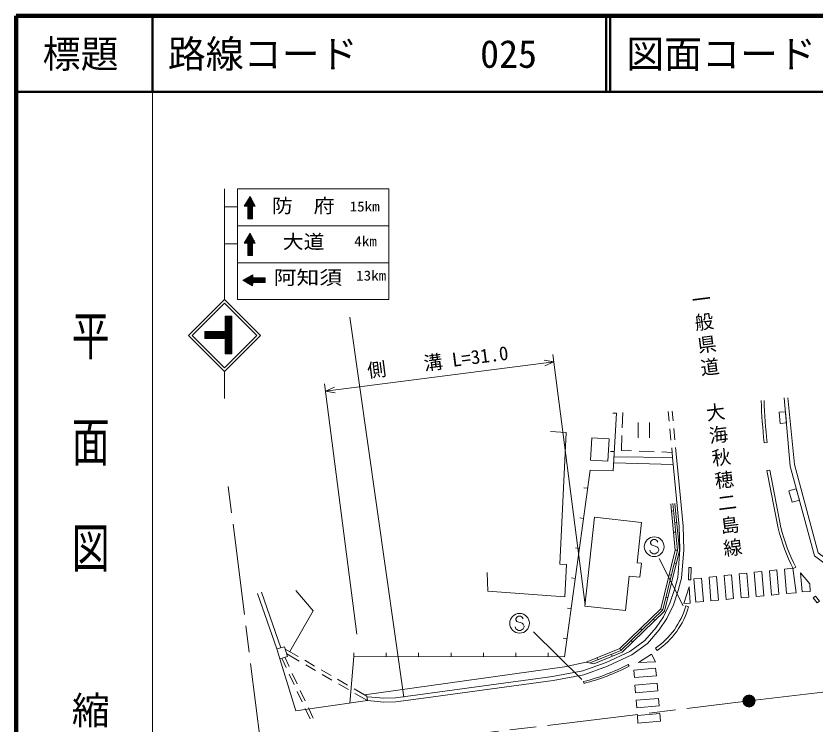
# Model space of a CAD drawing. Units: millimetres, scale not verified. Extents: x 40000 to 680000, y 20000 to 380000.
# Drawn here: x 40000 to 145386, y 286683 to 380000 of the extents above; entities that cross this region are included whole.
import ezdxf
from ezdxf.enums import TextEntityAlignment as Align

# ---------------------------------------------------------------- set-up
doc = ezdxf.new("R2010")
doc.units = ezdxf.units.MM
doc.header["$LTSCALE"] = 1000
doc.linetypes.add('CHAIN', pattern=[18.5, 12, -1.5, 3.5, -1.5])
for name, color, linetype, lineweight in [('M-BGD', 7, 'Continuous', 13), ('M-BMK', 2, 'CHAIN', 13), ('M-BMK-SRVR', 3, 'Continuous', 13), ('M-STR-HTXT', 7, 'Continuous', 13), ('M-STR-STRC', 7, 'Continuous', 13), ('M-TTL', 2, 'Continuous', 140), ('M-TTL-BAND', 7, 'Continuous', 13), ('M-TTL-LINE', 7, 'Continuous', 50)]:
    doc.layers.add(name, color=color, linetype=linetype, lineweight=lineweight)
doc.layers.add('M-BGD-HTXT', color=7, linetype='Continuous')
doc.layers.add('M-TTL-TXT', color=7, linetype='Continuous')
doc.styles.add('@ＭＳ ゴシック', font='')
doc.styles.add('ＭＳ ゴシック', font='')
doc.styles.get('@ＭＳ ゴシック').set_extended_font_data('@MS Gothic')
doc.styles.get('ＭＳ ゴシック').set_extended_font_data('MS Gothic')

msp = doc.modelspace()

# ---------------------------------------------------------------- linework, layer by layer
at = {"layer": 'M-BGD'}
for p, q in [((126049, 326579), (125927, 327871)), ((126566, 326627), (126445, 327920)), ((119100, 327636), (118601, 327664)), ((119949, 327722), (119867, 325726)), ((121966, 326419), (121966, 324419)), ((123466, 326419), (123466, 324419)), ((112493, 325119), (110392, 325227)), ((119826, 324727), (119745, 322731)), ((126282, 324090), (126142, 325583)), ((126800, 324138), (126660, 325632)), ((138566, 323747), (138945, 323789)), ((118817, 322583), (118318, 322611)), ((119745, 322731), (121090, 322682)), ((122089, 322645), (124088, 322571)), ((125087, 322535), (126432, 322485)), ((126496, 321802), (126375, 323094)), ((127014, 321850), (126893, 323142)), ((126496, 321802), (118780, 321915)), ((118734, 321091), (126581, 320884)), ((138927, 320074), (139297, 320146)), ((138927, 320074), (140402, 312496)), ((139297, 320146), (140772, 312568)), ((115310, 317754), (114814, 317822)), ((126625, 314782), (126351, 314755)), ((114765, 313791), (114269, 313859)), ((126774, 313237), (127048, 313264)), ((126895, 311987), (126621, 311960)), ((114220, 309828), (113724, 309896)), ((126848, 309613), (127126, 309593)), ((126713, 307906), (126980, 307840)), ((142372, 307169), (142708, 307337)), ((113675, 305866), (113179, 305934)), ((126319, 306297), (126052, 306362)), ((74359, 296570), (71803, 303875)), ((74904, 296729), (72338, 304062)), ((125610, 303399), (125877, 303333)), ((113130, 301903), (112634, 301971)), ((124949, 301852), (125197, 301710)), ((128594, 302136), (128228, 302238)), ((123948, 300504), (124139, 300307)), ((122455, 299063), (122264, 299261)), ((112585, 297940), (112089, 298008)), ((121030, 297688), (121221, 297490)), ((75469, 296567), (77173, 295581)), ((119534, 296626), (119687, 296392)), ((124461, 296382), (124247, 296696)), ((75005, 295358), (75569, 294152)), ((75398, 295473), (75969, 294251)), ((75657, 295924), (77298, 294974)), ((83979, 289431), (84497, 295564)), ((84497, 295564), (84497, 296064)), ((88767, 295561), (88768, 296061)), ((93038, 295558), (93038, 296058)), ((97308, 295555), (97309, 296055)), ((101579, 295551), (101579, 296051)), ((105849, 295548), (105850, 296048)), ((110120, 295545), (110120, 296045)), ((116671, 295158), (116567, 295412)), ((118431, 295878), (118535, 295623)), ((78039, 295080), (79337, 294328)), ((78163, 294473), (79461, 293722)), ((115124, 294821), (116112, 294632)), ((120664, 294531), (120778, 294310)), ((75992, 293246), (76628, 291888)), ((76393, 293346), (77028, 291987)), ((80202, 293827), (81500, 293076)), ((80327, 293221), (81625, 292469)), ((82366, 292574), (83664, 291823)), ((82490, 291968), (83788, 291216)), ((114762, 292269), (114825, 292029)), ((77051, 290982), (77687, 289623)), ((77452, 291081), (78087, 289722)), ((84529, 291322), (86234, 290335)), ((84654, 290715), (86295, 289765)), ((86295, 289765), (86234, 290335)), ((78511, 288817), (79147, 287458)), ((78111, 288717), (78746, 287359))]:
    msp.add_line(p, q, dxfattribs=at)
for points in [[(172801, 300434), (158570, 298792), (145169, 308854), (141990, 320648), (141190, 329664)], [(172768, 300904), (158865, 299342), (145684, 309235), (142568, 320880), (141685, 329673)], [(119100, 327636), (118676, 320056), (115639, 320150), (112255, 295544), (84497, 295564)], [(112493, 325119), (111622, 307765), (112514, 307720), (112299, 303448)], [(86295, 289765), (88439, 289571), (90024, 289618), (93006, 289995), (110769, 292420), (114818, 293173), (117925, 294326), (121127, 295810), (123180, 297306), (124726, 299079), (125746, 300570), (126594, 302406), (127222, 304258), (127684, 305905), (127977, 309650), (127882, 312737), (127516, 316430), (127014, 321850)], [(86342, 290283), (88454, 290092), (89983, 290137), (92938, 290510), (110686, 292933), (114679, 293676), (117725, 294807), (120862, 296260), (122827, 297692), (124314, 299398), (125292, 300828), (126110, 302599), (126725, 304412), (127169, 305996), (127456, 309663), (127363, 312703), (126999, 316381), (126496, 321802)], [(85924, 290514), (112268, 294225), (115124, 294821), (119534, 296626), (124949, 301852), (126848, 309613), (126259, 315710)], [(126533, 315737), (127126, 309593), (125197, 301710), (119687, 296392), (115618, 294726)], [(116112, 294632), (119840, 296157), (125445, 301567), (127404, 309573), (126807, 315763)], [(112299, 303448), (102135, 304210), (102088, 306659)], [(76883, 304287), (79133, 301619), (76062, 296224)], [(74736, 295279), (76885, 288408), (86295, 289765)]]:
    msp.add_lwpolyline(points, dxfattribs=at)
for points in [[(141352, 327839), (141482, 326370), (140683, 326299), (140553, 327768)], [(118154, 324249), (117986, 321340), (115691, 321472), (115859, 324381)], [(142790, 317680), (143194, 316181), (142227, 315921), (141823, 317419)], [(116229, 313942), (114934, 302222), (120279, 301631), (120781, 306178), (122201, 306021), (122406, 307876), (121816, 307941), (122404, 313259)], [(128897, 305673), (128928, 307305), (128637, 307311), (128606, 305678)], [(144997, 303302), (145531, 302632), (145848, 302885), (145314, 303554)], [(74359, 296570), (74736, 295279), (75758, 295578), (75381, 296868)]]:
    msp.add_lwpolyline(points, close=True, dxfattribs=at)
for centre, radius, start, end in [((210230, 331796), 72114, 181.96904, 186.40863), ((210230, 331796), 71732, 181.96904, 186.40863), ((165326, 318684), 25680, 193.94228, 206.64163), ((165326, 318684), 25304, 193.94228, 206.64163), ((118656, 304912), 9938, 304.23547, 344.39409), ((118656, 304912), 10318, 304.23547, 344.39409), ((107558, 319904), 28558, 284.61001, 297.31649), ((107558, 319904), 28807, 284.61001, 297.31649)]:
    msp.add_arc(centre, radius, start, end, dxfattribs=at)
at = {"layer": 'M-BMK'}
msp.add_line((72392, 282757), (67905, 318498), dxfattribs=at)
msp.add_lwpolyline([(73285, 282060), (136565, 289719), (171427, 293936)], dxfattribs=at)
at = {"layer": 'M-BMK-SRVR'}
for radius in [800, 726, 651, 578, 486, 378, 298, 205, 87.8]:
    msp.add_circle((136565, 289719), radius, dxfattribs=at)
at = {"layer": 'M-STR-HTXT'}
for p, q in [((114974, 302384), (110728, 335402)), ((80770, 330541), (110855, 334410)), ((110855, 334410), (109568, 334623)), ((110855, 334410), (109663, 333879)), ((84889, 298514), (80643, 331533)), ((80770, 330541), (81962, 331072)), ((80770, 330541), (82058, 330329))]:
    msp.add_line(p, q, dxfattribs=at)
at = {"layer": 'M-STR-STRC'}
for p, q in [((67466, 342627), (67466, 357207)), ((89097, 357207), (69194, 357207)), ((71018, 355848), (70090, 354916)), ((71068, 355756), (70231, 354915)), ((70496, 354915), (70231, 355179)), ((70967, 355939), (70260, 355229)), ((71155, 354400), (70283, 355268)), ((71155, 354541), (70335, 355357)), ((71118, 355665), (70371, 354915)), ((71154, 354682), (70388, 355446)), ((71154, 354824), (70440, 355535)), ((70917, 356031), (70464, 355575)), ((71204, 354915), (70492, 355624)), ((71168, 355573), (70512, 354915)), ((71218, 355482), (70539, 354800)), ((71268, 355390), (70539, 354658)), ((71318, 355299), (70539, 354517)), ((71368, 355208), (70539, 354375)), ((71346, 354915), (70545, 355713)), ((71488, 354915), (70597, 355802)), ((71407, 355137), (70649, 355891)), ((70867, 356122), (70667, 355921)), ((71237, 355447), (70702, 355980)), ((71067, 355757), (70754, 356069)), ((70897, 356067), (70806, 356158)), ((67466, 354838), (69194, 354838)), ((70212, 354916), (70126, 355001)), ((70354, 354915), (70178, 355090)), ((71155, 354258), (70539, 354872)), ((71154, 354851), (70539, 354233)), ((71156, 354117), (70539, 354731)), ((71154, 354710), (70539, 354091)), ((71156, 353975), (70539, 354590)), ((71155, 354568), (70539, 353950)), ((71156, 353834), (70539, 354448)), ((71155, 354427), (70539, 353808)), ((71157, 353693), (70539, 354307)), ((71155, 354285), (70539, 353666)), ((71157, 353551), (70539, 354166)), ((71156, 354144), (70539, 353524)), ((71418, 355116), (71218, 354915)), ((71468, 355025), (71359, 354915)), ((71518, 354933), (71500, 354915)), ((71157, 353410), (70539, 354025)), ((71156, 354002), (70539, 353383)), ((71158, 353268), (70539, 353884)), ((71029, 353255), (70539, 353743)), ((70887, 353255), (70539, 353602)), ((70746, 353255), (70539, 353461)), ((70604, 353255), (70539, 353320)), ((71156, 353861), (70553, 353255)), ((71157, 353720), (70694, 353255)), ((71157, 353578), (70835, 353255)), ((71157, 353437), (70977, 353255)), ((71158, 353295), (71118, 353255)), ((71018, 351011), (70090, 350079)), ((70967, 351102), (70260, 350392)), ((70917, 351194), (70464, 350738)), ((71488, 350078), (70597, 350965)), ((71407, 350300), (70649, 351054)), ((70867, 351285), (70667, 351084)), ((71237, 350610), (70702, 351143)), ((71067, 350920), (70754, 351232)), ((70897, 351230), (70806, 351321)), ((67466, 349978), (69194, 349978)), ((70212, 350079), (70126, 350164)), ((70354, 350078), (70178, 350253)), ((71068, 350919), (70231, 350078)), ((70496, 350078), (70231, 350342)), ((71155, 349563), (70283, 350431)), ((71155, 349704), (70335, 350520)), ((71118, 350828), (70371, 350078)), ((71154, 349845), (70388, 350609)), ((71154, 349987), (70440, 350698)), ((71204, 350078), (70492, 350787)), ((71168, 350736), (70512, 350078)), ((71218, 350645), (70539, 349963)), ((71268, 350553), (70539, 349821)), ((71318, 350462), (70539, 349680)), ((71368, 350371), (70539, 349538)), ((71155, 349421), (70539, 350035)), ((71154, 350014), (70539, 349396)), ((71156, 349280), (70539, 349894)), ((71346, 350078), (70545, 350876)), ((71418, 350279), (71218, 350078)), ((71468, 350188), (71359, 350078)), ((71518, 350096), (71500, 350078)), ((71154, 349873), (70539, 349254)), ((71156, 349138), (70539, 349753)), ((71155, 349731), (70539, 349113)), ((71156, 348997), (70539, 349611)), ((71155, 349590), (70539, 348971)), ((71157, 348856), (70539, 349470)), ((71155, 349448), (70539, 348829)), ((71157, 348714), (70539, 349329)), ((71156, 349307), (70539, 348687)), ((71157, 348573), (70539, 349188)), ((71156, 349165), (70539, 348546)), ((71158, 348431), (70539, 349047)), ((71029, 348418), (70539, 348906)), ((71156, 349024), (70553, 348418)), ((71157, 348883), (70694, 348418)), ((70887, 348418), (70539, 348765)), ((70746, 348418), (70539, 348624)), ((70604, 348418), (70539, 348483)), ((71157, 348741), (70835, 348418)), ((71157, 348600), (70977, 348418)), ((71158, 348458), (71118, 348418)), ((70955, 345749), (70201, 344992)), ((71177, 345830), (70290, 344940)), ((71177, 345688), (70379, 344887)), ((70884, 345710), (71717, 344882)), ((70976, 345761), (71177, 345561)), ((71067, 345811), (71177, 345702)), ((71159, 345861), (71177, 345843)), ((70025, 345240), (69934, 345149)), ((69970, 345210), (70171, 345010)), ((70335, 345410), (70023, 345097)), ((70061, 345260), (70517, 344806)), ((70645, 345579), (70112, 345044)), ((70153, 345310), (70863, 344603)), ((70244, 345360), (71176, 344433)), ((70336, 345410), (71177, 344573)), ((70427, 345460), (71177, 344714)), ((71177, 345547), (70468, 344835)), ((70519, 345510), (71177, 344854)), ((71268, 345497), (70557, 344783)), ((70610, 345560), (71292, 344882)), ((71410, 345497), (70646, 344730)), ((70702, 345610), (71434, 344882)), ((71551, 345497), (70735, 344678)), ((70793, 345660), (71575, 344882)), ((71692, 345498), (70824, 344626)), ((71177, 344838), (70913, 344573)), ((71177, 344696), (71002, 344521)), ((71834, 345498), (71220, 344882)), ((71241, 345497), (71859, 344882)), ((71975, 345498), (71361, 344882)), ((71382, 345497), (72001, 344882)), ((72117, 345499), (71502, 344882)), ((71524, 345497), (72142, 344882)), ((72258, 345499), (71644, 344882)), ((71665, 345498), (72284, 344882)), ((72399, 345499), (71785, 344882)), ((71807, 345498), (72426, 344882)), ((72541, 345500), (71926, 344882)), ((71948, 345498), (72568, 344882)), ((72682, 345500), (72067, 344882)), ((72090, 345499), (72709, 344882)), ((72824, 345500), (72208, 344882)), ((72231, 345499), (72837, 344895)), ((72837, 345372), (72349, 344882)), ((72372, 345499), (72837, 345037)), ((72837, 345230), (72490, 344882)), ((72514, 345500), (72837, 345178)), ((72837, 345088), (72631, 344882)), ((72655, 345500), (72837, 345319)), ((72837, 344947), (72772, 344882)), ((72797, 345500), (72837, 345460)), ((71176, 344554), (71091, 344469)), ((62729, 337889), (67466, 342627)), ((67466, 342627), (72204, 337889)), ((63224, 337889), (67466, 342132)), ((67466, 342132), (71709, 337889)), ((67549, 340428), (68449, 340428)), ((67549, 340428), (67549, 338395)), ((67549, 340340), (67636, 340428)), ((67549, 340199), (67778, 340428)), ((67549, 340057), (67919, 340428)), ((67549, 339916), (68061, 340428)), ((67549, 339774), (68202, 340428)), ((67549, 339633), (68343, 340428)), ((68449, 339562), (67583, 340428)), ((68449, 339704), (67725, 340428)), ((68449, 339845), (67866, 340428)), ((68449, 339986), (68007, 340428)), ((68449, 340128), (68149, 340428)), ((68449, 340269), (68290, 340428)), ((68449, 340411), (68432, 340428)), ((68449, 340428), (68449, 335463)), ((67549, 339491), (68449, 340391)), ((68449, 339421), (67549, 340321)), ((67549, 339350), (68449, 340250)), ((68449, 339279), (67549, 340179)), ((67549, 339209), (68449, 340109)), ((68449, 339138), (67549, 340038)), ((67549, 339067), (68449, 339967)), ((68449, 338996), (67549, 339896)), ((67549, 338926), (68449, 339826)), ((68449, 338855), (67549, 339755)), ((67549, 338784), (68449, 339684)), ((68449, 338714), (67549, 339614)), ((67549, 338643), (68449, 339543)), ((68449, 338572), (67549, 339472)), ((67549, 338501), (68449, 339401)), ((91095, 290241), (83969, 340318)), ((67549, 338395), (64856, 338395)), ((64856, 338395), (64856, 337495)), ((64856, 338354), (64897, 338395)), ((64856, 338213), (65038, 338395)), ((64856, 338071), (65179, 338395)), ((64856, 337930), (65321, 338395)), ((64856, 337789), (65462, 338395)), ((64856, 337647), (65604, 338395)), ((64856, 337506), (65745, 338395)), ((65707, 337495), (64856, 338346)), ((65848, 337495), (64948, 338395)), ((64987, 337495), (65887, 338395)), ((65990, 337495), (65090, 338395)), ((65128, 337495), (66028, 338395)), ((66131, 337495), (65231, 338395)), ((65269, 337495), (66169, 338395)), ((66273, 337495), (65373, 338395)), ((65411, 337495), (66311, 338395)), ((66414, 337495), (65514, 338395)), ((65552, 337495), (66452, 338395)), ((66556, 337495), (65656, 338395)), ((65694, 337495), (66594, 338395)), ((66697, 337495), (65797, 338395)), ((65835, 337495), (66735, 338395)), ((66838, 337495), (65938, 338395)), ((65977, 337495), (66877, 338395)), ((66980, 337495), (66080, 338395)), ((66118, 337495), (67018, 338395)), ((67121, 337495), (66221, 338395)), ((66259, 337495), (67159, 338395)), ((67263, 337495), (66363, 338395)), ((66401, 337495), (67301, 338395)), ((67404, 337495), (66504, 338395)), ((66542, 337495), (67442, 338395)), ((67546, 337495), (66646, 338395)), ((66684, 337495), (68449, 339260)), ((68449, 336733), (66787, 338395)), ((66825, 337495), (68449, 339119)), ((68449, 336875), (66928, 338395)), ((66967, 337495), (68449, 338977)), ((68449, 337016), (67070, 338395)), ((67108, 337495), (68449, 338836)), ((68449, 337158), (67211, 338395)), ((67249, 337495), (68449, 338694)), ((68449, 337299), (67353, 338395)), ((67391, 337495), (68449, 338553)), ((68449, 337441), (67494, 338395)), ((67532, 337495), (68449, 338412)), ((68449, 338431), (67549, 339331)), ((68449, 338289), (67549, 339189)), ((68449, 338148), (67549, 339048)), ((68449, 338006), (67549, 338906)), ((68449, 337865), (67549, 338765)), ((68449, 337723), (67549, 338623)), ((68449, 337582), (67549, 338482)), ((62729, 337889), (67466, 333152)), ((63224, 337889), (67466, 333647)), ((65566, 337495), (64856, 338205)), ((65424, 337495), (64856, 338063)), ((65283, 337495), (64856, 337922)), ((65141, 337495), (64856, 337781)), ((65000, 337495), (64856, 337639)), ((64858, 337495), (64856, 337498)), ((64856, 337495), (67549, 337495)), ((67466, 333647), (71709, 337889)), ((67466, 333152), (72204, 337889)), ((67549, 337370), (68449, 338270)), ((67549, 337229), (68449, 338129)), ((67549, 337087), (68449, 337987)), ((67549, 336946), (68449, 337846)), ((67549, 336804), (68449, 337704)), ((67549, 336663), (68449, 337563)), ((67549, 337495), (67549, 335463)), ((68449, 336592), (67549, 337492)), ((67549, 336522), (68449, 337422)), ((68449, 336451), (67549, 337351)), ((67549, 336380), (68449, 337280)), ((68449, 336309), (67549, 337209)), ((67549, 336239), (68449, 337139)), ((68449, 336168), (67549, 337068)), ((67549, 336097), (68449, 336997)), ((68449, 336026), (67549, 336926)), ((67549, 335956), (68449, 336856)), ((68449, 335885), (67549, 336785)), ((67549, 335814), (68449, 336714)), ((68449, 335743), (67549, 336643)), ((67549, 335673), (68449, 336573)), ((68449, 335602), (67549, 336502)), ((67549, 335532), (68449, 336432)), ((68447, 335463), (67549, 336361)), ((68305, 335463), (67549, 336219)), ((67621, 335463), (68449, 336290)), ((68164, 335463), (67549, 336078)), ((68022, 335463), (67549, 335936)), ((67881, 335463), (67549, 335795)), ((67740, 335463), (67549, 335653)), ((67598, 335463), (67549, 335512)), ((67549, 335463), (68449, 335463)), ((67763, 335463), (68449, 336149)), ((67904, 335463), (68449, 336007)), ((68045, 335463), (68449, 335866)), ((68187, 335463), (68449, 335724)), ((68328, 335463), (68449, 335583)), ((67466, 333152), (67466, 329596)), ((123952, 311000), (123716, 310882)), ((124188, 311000), (123952, 311000)), ((124425, 310882), (124188, 311000)), ((123716, 310882), (123598, 310645)), ((123598, 310645), (123598, 310527)), ((123598, 310527), (123716, 310291)), ((123716, 310291), (124425, 310054)), ((124543, 310645), (124425, 310882)), ((124425, 310054), (124543, 309936)), ((124543, 309936), (124661, 309700)), ((123598, 309345), (123479, 309582)), ((123716, 309227), (123598, 309345)), ((123952, 309109), (123716, 309227)), ((124188, 309109), (123952, 309109)), ((124425, 309227), (124188, 309109)), ((124543, 309345), (124425, 309227)), ((124661, 309582), (124543, 309345)), ((124661, 309700), (124661, 309582)), ((127892, 302244), (124734, 308482)), ((137259, 306674), (138254, 306782)), ((138520, 303585), (138254, 306782)), ((139248, 306889), (140243, 306996)), ((139516, 303680), (139248, 306889)), ((140511, 303776), (140243, 306996)), ((141507, 303871), (141237, 307103)), ((130556, 302824), (130297, 305924)), ((131292, 306032), (132287, 306139)), ((131551, 302919), (131292, 306032)), ((132547, 303014), (132287, 306139)), ((133281, 306246), (134276, 306353)), ((133542, 303110), (133281, 306246)), ((134538, 303205), (134276, 306353)), ((135270, 306460), (136265, 306567)), ((135534, 303300), (135270, 306460)), ((136529, 303395), (136265, 306567)), ((137525, 303490), (137259, 306674)), ((138520, 303585), (137525, 303490)), ((140511, 303776), (139516, 303680)), ((130556, 302824), (129560, 302729)), ((132547, 303014), (131551, 302919)), ((134538, 303205), (133542, 303110)), ((136529, 303395), (135534, 303300)), ((105980, 300781), (105862, 300545)), ((105862, 300545), (105862, 300427)), ((105862, 300427), (105980, 300190)), ((106217, 300899), (105980, 300781)), ((106453, 300899), (106217, 300899)), ((106690, 300781), (106453, 300899)), ((106808, 300545), (106690, 300781)), ((105862, 299245), (105744, 299481)), ((105980, 300190), (106690, 299954)), ((106690, 299954), (106808, 299836)), ((106808, 299836), (106926, 299599)), ((106926, 299481), (106808, 299245)), ((106926, 299599), (106926, 299481)), ((105980, 299127), (105862, 299245)), ((106217, 299009), (105980, 299127)), ((106453, 299009), (106217, 299009)), ((106690, 299127), (106453, 299009)), ((106808, 299245), (106690, 299127)), ((114547, 292531), (108151, 298848)), ((121464, 292796), (121386, 293793)), ((121464, 292796), (124355, 293043)), ((121542, 291799), (124446, 292047)), ((124446, 292047), (124538, 291051)), ((121620, 290802), (121542, 291799)), ((121620, 290802), (124538, 291051)), ((121698, 289805), (124629, 290055)), ((124629, 290055), (124720, 289059)), ((121776, 288808), (121698, 289805)), ((121776, 288808), (124720, 289059)), ((121854, 287811), (124811, 288063)), ((121932, 286814), (121854, 287811)), ((124811, 288063), (124903, 287067)), ((121932, 286814), (124903, 287067))]:
    msp.add_line(p, q, dxfattribs=at)
for points in [[(89097, 357207), (89097, 352347), (69194, 352347), (69194, 357207)], [(71154, 354915), (71528, 354915), (70828, 356194), (70076, 354916), (70539, 354914), (70539, 353255), (71158, 353255)], [(89097, 352347), (89097, 347487), (69194, 347487), (69194, 352347)], [(71154, 350078), (71528, 350078), (70828, 351357), (70076, 350079), (70539, 350077), (70539, 348418), (71158, 348418)], [(69194, 347487), (69194, 342627), (89097, 342627), (89097, 347487)], [(71177, 345496), (71177, 345871), (69898, 345170), (71176, 344419), (71178, 344882), (72837, 344882), (72837, 345500)], [(143336, 306592), (143544, 304086), (144626, 304138), (144574, 305146)], [(128687, 304759), (128811, 302628), (127969, 302576)], [(121986, 294786), (124247, 294864), (123717, 295878)]]:
    msp.add_lwpolyline(points, close=True, dxfattribs=at)
for points in [[(141237, 307103), (142335, 307221), (142779, 303992), (141507, 303871)], [(129560, 302729), (129303, 305817), (130297, 305924)], [(121386, 293793), (124264, 294038), (124355, 293043)]]:
    msp.add_lwpolyline(points, dxfattribs=at)
for centre in [(124070, 310054), (106335, 299954)]:
    msp.add_circle(centre, 1300, dxfattribs=at)
at = {"layer": 'M-TTL'}
for p, q in [((40000, 380000), (40000, 20000)), ((680000, 380000), (40000, 380000))]:
    msp.add_line(p, q, dxfattribs=at)
at = {"layer": 'M-TTL-BAND'}
msp.add_line((58000, 370000), (58000, 20000), dxfattribs=at)
at = {"layer": 'M-TTL-LINE'}
for p, q in [((58000, 380000), (58000, 370000)), ((117750, 380000), (117750, 370000)), ((118250, 380000), (118250, 370000)), ((40000, 370000), (680000, 370000))]:
    msp.add_line(p, q, dxfattribs=at)

# ---------------------------------------------------------------- texts
at = {"layer": 'M-BGD-HTXT', "insert": (131198, 325927), "char_height": 1833, "attachment_point": 8, "rotation": 277.218, "style": '@ＭＳ ゴシック'}
msp.add_mtext('\\T1.2;一般県道\u3000大海秋穂二島線', dxfattribs=at)
at = {"layer": 'M-STR-HTXT', "style": 'ＭＳ ゴシック'}
msp.add_text('側\u3000\u3000溝 L=31.0', height=1833, rotation=7.329, dxfattribs=at).set_placement((95749, 332972), align=Align.BOTTOM_CENTER)
at = {"layer": 'M-STR-STRC', "style": 'ＭＳ ゴシック'}
for s, height, width, p in [('防\u3000府', 1833, 1.1, (77837, 353524)), ('15km', 1320, 1.1, (85927, 353836)), ('大道', 1833, 1.1, (77890, 348786)), ('4km', 1320, 1.1, (86049, 349260)), ('阿知須', 1833, 1.2, (78450, 344065)), ('13km', 1320, 1.1, (86786, 344733))]:
    msp.add_text(s, height=height, dxfattribs=dict(at, width=width)).set_placement(p, align=Align.BOTTOM_CENTER)
at = {"layer": 'M-TTL-BAND', "style": '@ＭＳ ゴシック', "width": 1.4}
msp.add_text('平  面  図', height=3666, rotation=270, dxfattribs=at).set_placement((49777, 306475), align=Align.MIDDLE_RIGHT)
at = {"layer": 'M-TTL-BAND', "style": '@ＭＳ ゴシック'}
msp.add_text('縮尺千分の一', height=3666, rotation=270, dxfattribs=at).set_placement((49777, 261030), align=Align.MIDDLE_RIGHT)
at = {"layer": 'M-TTL-TXT', "style": 'ＭＳ ゴシック'}
msp.add_text('標題', height=3666, dxfattribs=at).set_placement((48500, 375000), align=Align.MIDDLE_CENTER)
for s, p in [('路線コード', (60000, 375000)), ('025', (101142, 375000)), ('図面コード', (120380, 375000))]:
    msp.add_text(s, height=3666, dxfattribs=at).set_placement(p, align=Align.MIDDLE_LEFT)

doc.saveas('drawing.dxf')
